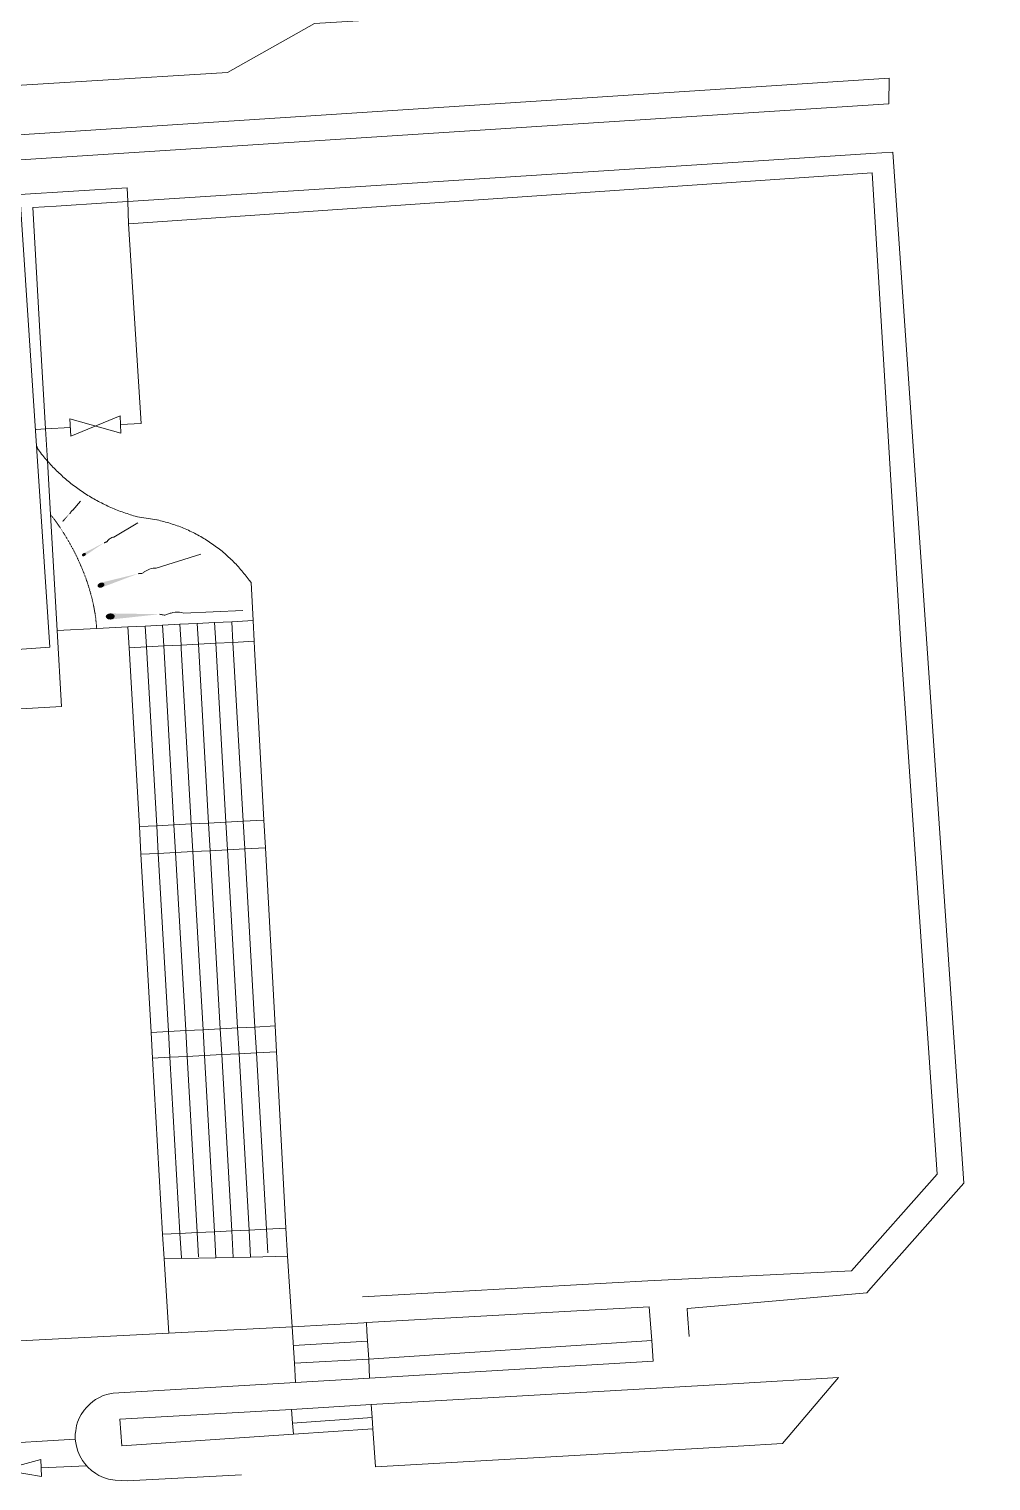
# Model space of a CAD drawing. Header units: millimetres. Extents: x 833924389 to 835767163, y 817400000 to 818811854.
# Drawn here: x 835551412 to 835606928, y 818151924 to 818235776 of the extents above; entities that cross this region are included whole.
import ezdxf

# ---------------------------------------------------------------- set-up
doc = ezdxf.new("R2010")
doc.units = ezdxf.units.MM
doc.header["$LTSCALE"] = 10
doc.header["$MEASUREMENT"] = 0
doc.linetypes.add('11nw24d$1$DGN Style 5', pattern=[1.174922, 0.503538, -0.671384])
doc.layers.add('01_Base_Plan', color=5, linetype='Continuous', lineweight=5)

msp = doc.modelspace()

# ---------------------------------------------------------------- hatches: boundary and pattern name
at = {"layer": '01_Base_Plan', "linetype": 'Continuous'}
h = msp.add_hatch(color=256, dxfattribs=at)
edge = h.paths.add_edge_path()
edge.add_ellipse((835553378, 818207367), major_axis=(34.1, 38.6), ratio=0.683333, start_angle=0, end_angle=360)
h = msp.add_hatch(color=256, dxfattribs=at)
edge = h.paths.add_edge_path()
edge.add_ellipse((835554579, 818205420), major_axis=(106, 62), ratio=0.683333, start_angle=0, end_angle=360)
h = msp.add_hatch(color=256, dxfattribs=at)
edge = h.paths.add_edge_path()
edge.add_ellipse((835555562, 818203658), major_axis=(196, 61), ratio=0.683333, start_angle=0, end_angle=360)
h = msp.add_hatch(color=256, dxfattribs=at)
edge = h.paths.add_edge_path()
edge.add_ellipse((835556099, 818201850), major_axis=(260, 12), ratio=0.683333, start_angle=0, end_angle=360)

# ---------------------------------------------------------------- linework, layer by layer
for p, q in [((835553934, 818207995), (835554383, 818208503)), ((835556301, 818206434), (835557692, 818207254)), ((835558752, 818204646), (835561331, 818205444)), ((835560327, 818202045), (835563746, 818202203)), ((835557121, 818201246), (835557189, 818200046)), ((835564343, 818201611), (835564407, 818200417)), ((835557189, 818200046), (835557779, 818189717)), ((835557779, 818189717), (835557870, 818188119)), ((835564966, 818190082), (835565052, 818188484)), ((835565052, 818188484), (835565608, 818178199)), ((835558457, 818177833), (835558542, 818176345)), ((835565608, 818178199), (835565689, 818176701)), ((835558542, 818176345), (835559122, 818166178)), ((835565689, 818176701), (835566240, 818166516)), ((835559122, 818166178), (835559204, 818164749)), ((835566240, 818166516), (835566327, 818164898)), ((835559477, 818160463), (835559204, 818164749)), ((835566327, 818164898), (835566599, 818160827)), ((835559477, 818160463), (835566599, 818160827)), ((835566672, 818159738), (835570940, 818159994)), ((835571023, 818158955), (835587352, 818160031)), ((835571023, 818158955), (835571063, 818157859)), ((835571063, 818157859), (835566789, 818157603)), ((835566559, 818156053), (835571152, 818156338)), ((835566619, 818155264), (835571205, 818155597)), ((835566668, 818154631), (835571251, 818154940)), ((835552111, 818152673), (835554729, 818152796))]:
    msp.add_line(p, q, dxfattribs=at)
at = {"layer": '01_Base_Plan', "linetype": 'Continuous', "flags": 128}
for points in [[(835538427, 818231765), (835562870, 818233275), (835567893, 818236090), (835574219, 818236481), (835592330, 818237719), (835600000, 818238243), (835606928, 818238717)], [(835601037, 818231455), (835601051, 818232939), (835549335, 818229568), (835549429, 818228125)], [(835601037, 818231455), (835592330, 818230893), (835551515, 818228260), (835549429, 818228125)], [(835589507, 818160273), (835589418, 818161545), (835589395, 818161875), (835592330, 818162133), (835599758, 818162785), (835600000, 818163059), (835605356, 818169121), (835603239, 818200000), (835601273, 818228674), (835600000, 818228591), (835592330, 818228095), (835557103, 818225815), (835555878, 818225736), (835552984, 818225549), (835551632, 818225461), (835552061, 818217955), (835552361, 818212686), (835552467, 818210835)], [(835570655, 818162558), (835587127, 818163484), (835598876, 818164052), (835603816, 818169644), (835601742, 818199897), (835600072, 818227463), (835557157, 818224527)], [(835557157, 818224527), (835557103, 818225815), (835557070, 818226602), (835550886, 818226213), (835552602, 818200080), (835540692, 818199229), (835537299, 818198986), (835536322, 818198917), (835527327, 818198274)], [(835557157, 818224527), (835557887, 818213000), (835556689, 818212932)], [(835553794, 818212768), (835552361, 818212686), (835551828, 818212656)], [(835551885, 818211658), (835551893, 818211551), (835551953, 818211470), (835552013, 818211390), (835552074, 818211311), (835552135, 818211232), (835552198, 818211154), (835552261, 818211077), (835552325, 818211000), (835552390, 818210924), (835552455, 818210848), (835552467, 818210835)], [(835564343, 818201611), (835564231, 818203808), (835564120, 818203938), (835564061, 818204019), (835564001, 818204099), (835563941, 818204179), (835563879, 818204258), (835563817, 818204336), (835563754, 818204413), (835563689, 818204490), (835563624, 818204566), (835563559, 818204641), (835563492, 818204716), (835563424, 818204789), (835563356, 818204862), (835563287, 818204935), (835563217, 818205006), (835563146, 818205077), (835563074, 818205146), (835563002, 818205215), (835562929, 818205284), (835562855, 818205351), (835562780, 818205417), (835562705, 818205483), (835562629, 818205548), (835562552, 818205612), (835562474, 818205675), (835562396, 818205737), (835562317, 818205798), (835562237, 818205859), (835562157, 818205918), (835562076, 818205977), (835561994, 818206034), (835561912, 818206091), (835561829, 818206147), (835561745, 818206202), (835561661, 818206256), (835561576, 818206309), (835561491, 818206361), (835561405, 818206412), (835561318, 818206462), (835561231, 818206511), (835561143, 818206559), (835561055, 818206606), (835560966, 818206652), (835560877, 818206697), (835560787, 818206741), (835560697, 818206784), (835560606, 818206827), (835560515, 818206868), (835560423, 818206907), (835560331, 818206946), (835560239, 818206984), (835560146, 818207021), (835560052, 818207057), (835559959, 818207092), (835559864, 818207125), (835559770, 818207158), (835559675, 818207189), (835559580, 818207220), (835559484, 818207249), (835559388, 818207278), (835559292, 818207305), (835559195, 818207331), (835559099, 818207356), (835559002, 818207380), (835558904, 818207403), (835558807, 818207424), (835558792, 818207428), (835557673, 818207610), (835557641, 818207618), (835557545, 818207644), (835557448, 818207671), (835557352, 818207699), (835557257, 818207728), (835557161, 818207758), (835557066, 818207789), (835556971, 818207821), (835556877, 818207854), (835556783, 818207887), (835556689, 818207921), (835556595, 818207957), (835556502, 818207993), (835556409, 818208030), (835556317, 818208068), (835556225, 818208107), (835556133, 818208147), (835556041, 818208188), (835555950, 818208229), (835555860, 818208271), (835555770, 818208315), (835555680, 818208359), (835555591, 818208404), (835555502, 818208450), (835555413, 818208496), (835555325, 818208544), (835555238, 818208592), (835555151, 818208641), (835555064, 818208691), (835554978, 818208742), (835554892, 818208794), (835554807, 818208846), (835554723, 818208899), (835554638, 818208954), (835554555, 818209008), (835554472, 818209064), (835554389, 818209121), (835554307, 818209178), (835554226, 818209236), (835554145, 818209295), (835554065, 818209354), (835553985, 818209415), (835553906, 818209476), (835553827, 818209538), (835553749, 818209600), (835553672, 818209664), (835553595, 818209727), (835553519, 818209792), (835553443, 818209858), (835553368, 818209924), (835553294, 818209991), (835553221, 818210059), (835553148, 818210127), (835553075, 818210196), (835553004, 818210266), (835552933, 818210336), (835552862, 818210408), (835552793, 818210479), (835552724, 818210552), (835552656, 818210625), (835552588, 818210699), (835552521, 818210773), (835552467, 818210835)], [(835552467, 818210835), (835552644, 818207732), (835553026, 818201033)], [(835553751, 818207789), (835553760, 818207795), (835553769, 818207801), (835553777, 818207807), (835553786, 818207813), (835553795, 818207820), (835553802, 818207827), (835553807, 818207836), (835553811, 818207846), (835553815, 818207856), (835553820, 818207866), (835553825, 818207875), (835553830, 818207885), (835553835, 818207894), (835553840, 818207903), (835553845, 818207913), (835553858, 818207933), (835553876, 818207952), (835553896, 818207969), (835553915, 818207983), (835553934, 818207995)], [(835555737, 818206102), (835555761, 818206109), (835555785, 818206117), (835555809, 818206124), (835555833, 818206132), (835555857, 818206139), (835555879, 818206151), (835555898, 818206167), (835555914, 818206187), (835555931, 818206207), (835555948, 818206226), (835555966, 818206244), (835555985, 818206261), (835556003, 818206279), (835556021, 818206296), (835556039, 818206313), (835556085, 818206349), (835556138, 818206379), (835556196, 818206403), (835556251, 818206422), (835556301, 818206434)], [(835557707, 818204322), (835557749, 818204325), (835557791, 818204328), (835557833, 818204331), (835557875, 818204334), (835557917, 818204337), (835557957, 818204346), (835557994, 818204366), (835558029, 818204392), (835558064, 818204419), (835558099, 818204443), (835558135, 818204465), (835558172, 818204486), (835558208, 818204507), (835558244, 818204528), (835558281, 818204550), (835558368, 818204589), (835558467, 818204618), (835558569, 818204635), (835558667, 818204644), (835558752, 818204646)], [(835558942, 818201981), (835558995, 818201971), (835559047, 818201961), (835559100, 818201952), (835559152, 818201942), (835559205, 818201932), (835559257, 818201931), (835559308, 818201944), (835559359, 818201964), (835559410, 818201986), (835559462, 818202005), (835559513, 818202019), (835559564, 818202034), (835559616, 818202048), (835559667, 818202063), (835559719, 818202078), (835559838, 818202099), (835559968, 818202102), (835560100, 818202091), (835560223, 818202071), (835560327, 818202045)], [(835557121, 818201246), (835555316, 818201152), (835553026, 818201033)], [(835557121, 818201246), (835558120, 818201296), (835559118, 818201347), (835560117, 818201397), (835561116, 818201448), (835562114, 818201498), (835563113, 818201549), (835564343, 818201611)], [(835558120, 818201296), (835558188, 818200097), (835558777, 818189768), (835558869, 818188169), (835559455, 818177902), (835559456, 818177884), (835559540, 818176402), (835559541, 818176394), (835560120, 818166235), (835560121, 818166225), (835560202, 818164806)], [(835559118, 818201347), (835559187, 818200149), (835559776, 818189818), (835559867, 818188220), (835560453, 818177959), (835560454, 818177935), (835560539, 818176459), (835560539, 818176444), (835561119, 818166292), (835561120, 818166273), (835561200, 818164863)], [(835560117, 818201397), (835560184, 818200217), (835560185, 818200200), (835560197, 818200000), (835560774, 818189869), (835560774, 818189869), (835560865, 818188271), (835560865, 818188271), (835561451, 818177986), (835561451, 818177986), (835561535, 818176494), (835561536, 818176494), (835562115, 818166320), (835562201, 818164812)], [(835561116, 818201448), (835561184, 818200251), (835561184, 818200251), (835561772, 818189920), (835561772, 818189920), (835561863, 818188322), (835561863, 818188322), (835562448, 818178037), (835562533, 818176544), (835563113, 818166367), (835563200, 818164833)], [(835562114, 818201498), (835562182, 818200302), (835562182, 818200302), (835562770, 818189970), (835562770, 818189970), (835562861, 818188373), (835562861, 818188373), (835563446, 818178088), (835563531, 818176594), (835564110, 818166415), (835564199, 818164853)], [(835563113, 818201549), (835563181, 818200354), (835563181, 818200354), (835563771, 818190021), (835563771, 818190021), (835563862, 818188424), (835563862, 818188423), (835564449, 818178140), (835564534, 818176644), (835565116, 818166463), (835565194, 818165091)], [(835553026, 818201033), (835553277, 818196645), (835540897, 818195939)], [(835557189, 818200046), (835558188, 818200097), (835559187, 818200149), (835560185, 818200200), (835561184, 818200251), (835561184, 818200251), (835562182, 818200302), (835562183, 818200302), (835563181, 818200354), (835563181, 818200354), (835564407, 818200417)], [(835564407, 818200417), (835564430, 818200000), (835564580, 818197218), (835564966, 818190082)], [(835557779, 818189717), (835558777, 818189768), (835559776, 818189818), (835560774, 818189869), (835560774, 818189869), (835561772, 818189920), (835561773, 818189920), (835562770, 818189970), (835562771, 818189971), (835563771, 818190021), (835563771, 818190021), (835564966, 818190082)], [(835557870, 818188119), (835558869, 818188169), (835559867, 818188220), (835560865, 818188271), (835560866, 818188271), (835561863, 818188322), (835561864, 818188322), (835562861, 818188373), (835562862, 818188373), (835563862, 818188423), (835563862, 818188424), (835565052, 818188484)], [(835557870, 818188119), (835558456, 818177845), (835558457, 818177833)], [(835558457, 818177833), (835559456, 818177884), (835560454, 818177935), (835561451, 818177986), (835561452, 818177986), (835562448, 818178037), (835562452, 818178037), (835563446, 818178088), (835563450, 818178089), (835564449, 818178140), (835565608, 818178199)], [(835558542, 818176345), (835559541, 818176394), (835560539, 818176444), (835561535, 818176494), (835561537, 818176494), (835562533, 818176544), (835562537, 818176544), (835563531, 818176594), (835563536, 818176594), (835564534, 818176644), (835565689, 818176701)], [(835559122, 818166178), (835560121, 818166225), (835561120, 818166273), (835562115, 818166320), (835562119, 818166320), (835563113, 818166367), (835563118, 818166368), (835564110, 818166415), (835564116, 818166415), (835565116, 818166463), (835566240, 818166516)], [(835559204, 818164749), (835562201, 818164812), (835563200, 818164833), (835564199, 818164853), (835566327, 818164898)], [(835570879, 818161068), (835587211, 818161986), (835587247, 818161488), (835587352, 818160031)], [(835566599, 818160827), (835566613, 818160828), (835570739, 818161061), (835570879, 818161068)], [(835570879, 818161068), (835570908, 818160569), (835570940, 818159994), (835571023, 818158955)], [(835563676, 818152275), (835557070, 818151924), (835556387, 818151971), (835556000, 818152035), (835555715, 818152123), (835555441, 818152246), (835555266, 818152346), (835555023, 818152520), (835554801, 818152721), (835554606, 818152947), (835554488, 818153109), (835554340, 818153369), (835554223, 818153647), (835554141, 818153934), (835554106, 818154131), (835554082, 818154330), (835548956, 818154033), (835548612, 818159907), (835555354, 818160252), (835559477, 818160463)], [(835566599, 818160827), (835566739, 818158723), (835566740, 818158723), (835566789, 818157603)], [(835587352, 818160031), (835587438, 818158840), (835571063, 818157859)], [(835566738, 818158723), (835566739, 818158723), (835571023, 818158955)], [(835566789, 818157603), (835556273, 818156998), (835555981, 818156941), (835555695, 818156850), (835555512, 818156770)], [(835571152, 818156338), (835592330, 818157562), (835598125, 818157897), (835594902, 818154090), (835592330, 818153942), (835571406, 818152734), (835571251, 818154940)], [(835555512, 818156770), (835555250, 818156625), (835555086, 818156510), (835554930, 818156383), (835554719, 818156172), (835554590, 818156018), (835554426, 818155768), (835554328, 818155592), (835554215, 818155315), (835554156, 818155123), (835554102, 818154828), (835554082, 818154629), (835554082, 818154330)], [(835566668, 818154631), (835556766, 818153953), (835556652, 818155502), (835566559, 818156053)], [(835566559, 818156053), (835566619, 818155264), (835566668, 818154631)], [(835571251, 818154940), (835571205, 818155597), (835571152, 818156338)]]:
    msp.add_lwpolyline(points, dxfattribs=at)
at = {"layer": '01_Base_Plan', "linetype": '11nw24d$1$DGN Style 5', "flags": 128}
msp.add_lwpolyline([(835552644, 818207732), (835552844, 818207494), (835553019, 818207250), (835553189, 818207003), (835553354, 818206753), (835553513, 818206498), (835553667, 818206240), (835553814, 818205979), (835553956, 818205715), (835554092, 818205448), (835554223, 818205177), (835554347, 818204904), (835554465, 818204629), (835554577, 818204350), (835554683, 818204070), (835554782, 818203787), (835554874, 818203501), (835554958, 818203213), (835555035, 818202923), (835555103, 818202631), (835555163, 818202337), (835555216, 818202042), (835555260, 818201745), (835555316, 818201152)], dxfattribs=at)
at = {"layer": '01_Base_Plan', "linetype": 'Continuous'}
for points in [[(835553751, 818207789), (835553351, 818207390), (835553404, 818207343)], [(835558942, 818201981), (835556091, 818202027), (835556107, 818201672)]]:
    msp.add_solid(points, dxfattribs=at)
at = {"layer": '01_Base_Plan', "linetype": 'Continuous', "extrusion": (0, 0, -1)}
for points in [[(-835555737, 818206102), (-835554536, 818205492), (-835554621, 818205348)], [(-835557707, 818204322), (-835555521, 818203792), (-835555604, 818203525)]]:
    msp.add_solid(points, dxfattribs=at)
at = {"layer": '01_Base_Plan', "linetype": 'Continuous'}
for points in [[(835556661, 818213431), (835553822, 818212268), (835553765, 818213267), (835556717, 818212433)], [(835547637, 818151958), (835552086, 818153173), (835552134, 818152173), (835547590, 818152957)]]:
    msp.add_3dface(points, dxfattribs=at)

doc.saveas('drawing.dxf')
